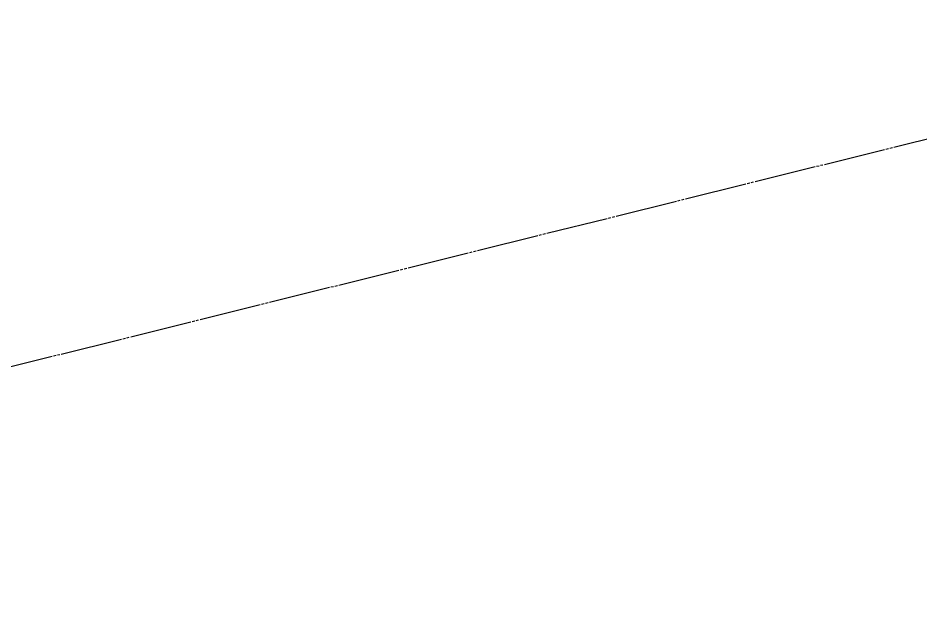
# Model space of a CAD drawing. Header units: inches. Extents: x 122939 to 389145, y 29603 to 574065.
# Drawn here: x 340155 to 341028, y 497739 to 498305 of the extents above; entities that cross this region are included whole.
import ezdxf

# ---------------------------------------------------------------- set-up
doc = ezdxf.new("R2010")
doc.units = ezdxf.units.IN
doc.header["$MEASUREMENT"] = 0
doc.linetypes.add('PHANTOM-Z', pattern=[69.2, 60, -1.4, 2.5, -1.4, 2.5, -1.4])
doc.layers.add('a-cut', color=30, linetype='PHANTOM-Z', lineweight=18)
doc.layers.add('A-Dim-ID', color=9, linetype='Continuous', lineweight=20)
doc.styles.add('ST9', font='romans.shx', dxfattribs={"width": 0.8})
doc.dimstyles.new('DIM-20', dxfattribs={"dimscale": 1000, "dimtxt": 0.044, "dimasz": 0.035, "dimexe": 0.022, "dimexo": 0.022, "dimgap": 0.022, "dimtad": 1, "dimdec": 0, "dimzin": 0, "dimdsep": 46, "dimtxsty": 'ST9', "dimblk1": 'ARCHTICK', "dimblk2": 'ARCHTICK', "dimsah": 1, "dimcen": 0.08800000000000001, "dimdle": 0.04, "dimclrd": 256, "dimclre": 256, "dimclrt": 3, "dimadec": 0, "dimazin": 0, "dimtfac": 1, "dimtdec": 0, "dimtix": 1, "dimtofl": 0, "dimtmove": 1, "dimatfit": 3, "dimldrblk": 'CLOSED', "dimfxl": 1, "dimtolj": 1, "dimtzin": 0, "dimarcsym": 0})

# ---------------------------------------------------------------- blocks, each defined once
blk = doc.blocks.new('_ARCHTICK')
at = {"color": 0, "linetype": 'ByBlock', "const_width": 0.15}
blk.add_lwpolyline([(-0.5, -0.5), (0.5, 0.5)], dxfattribs=at)
blk = doc.blocks.new('*D71')
at = {"layer": 'A-Dim-ID', "lineweight": -2, "transparency": 16777216}
for p, q in [((345689.9064303503, 498250.2310166885), (345701.3672314854, 498204.1663897792)), ((338612.7290117367, 496463.195893305), (345734.872247821, 498235.1730645503)), ((338651.1505645329, 496474.4414348815), (338646.2340280722, 496494.2025680761))]:
    blk.add_line(p, q, dxfattribs=at)
at = {"layer": 'Defpoints', "color": 0, "transparency": 16777216}
for p in [(345684.594796045, 498271.5801745409, -2.933114763932611e-07), (345696.0555971802, 498225.5155476316), (338656.4621988381, 496453.0922770291, -2.933114763932611e-07)]:
    blk.add_point(p, dxfattribs=at)
at = {"layer": 'A-Dim-ID', "lineweight": -2, "transparency": 16777216, "xscale": 20, "yscale": 20, "zscale": 20}
for p, rotation in [((345696.0555971802, 498225.5155476316), 13.9714232829857), ((338651.5456623774, 496472.8534102237), 193.9714232829857)]:
    blk.add_blockref('_ARCHTICK', p, dxfattribs=dict(at, rotation=rotation))
at = {"layer": 'A-Dim-ID', "color": 3, "transparency": 16777216, "insert": (342163.6602370142, 497389.9419621004), "char_height": 40, "attachment_point": 5, "rotation": 13.97142328298572, "style": 'ST9'}
blk.add_mtext('\\A1;7259', dxfattribs=at)
blk = doc.blocks.new('_CLOSED')
at = {"color": 0, "linetype": 'ByBlock'}
for p, q in [((-1, 0.1666666666666666), (0, 0)), ((-1, 0.1666666666666666), (-1, -0.1666666666666666)), ((0, 0), (-1, -0.1666666666666666)), ((0, 0), (-1, 0))]:
    blk.add_line(p, q, dxfattribs=at)

msp = doc.modelspace()

# ---------------------------------------------------------------- linework, layer by layer
at = {"layer": 'a-cut'}
msp.add_line((337174.9963337698, 497227.2387558456, 1.466518336033709e-07), (346568.6257888456, 499564.3578501652, 1.466518336033709e-07), dxfattribs=at)

# ---------------------------------------------------------------- dimensions: what is measured, and where the dimension line sits
at = {"layer": 'A-Dim-ID'}
dim = msp.add_linear_dim(base=(345696.0555971802, 498225.5155476316, 1.466518336033709e-07), p1=(338656.4621988381, 496453.0922770291, -1.466596427898901e-07), p2=(345684.594796045, 498271.5801745409, -1.466596427898901e-07), angle=13.97142328298588, dimstyle='DIM-20', override={"dimtxt": 0.04, "dimasz": 0.02}, dxfattribs=at)
dim.commit()
dim.dimension.update_dxf_attribs({"geometry": '*D71', "text_midpoint": (342163.6602370142, 497389.9419621004, 1.466518336033709e-07)})

doc.saveas('drawing.dxf')
